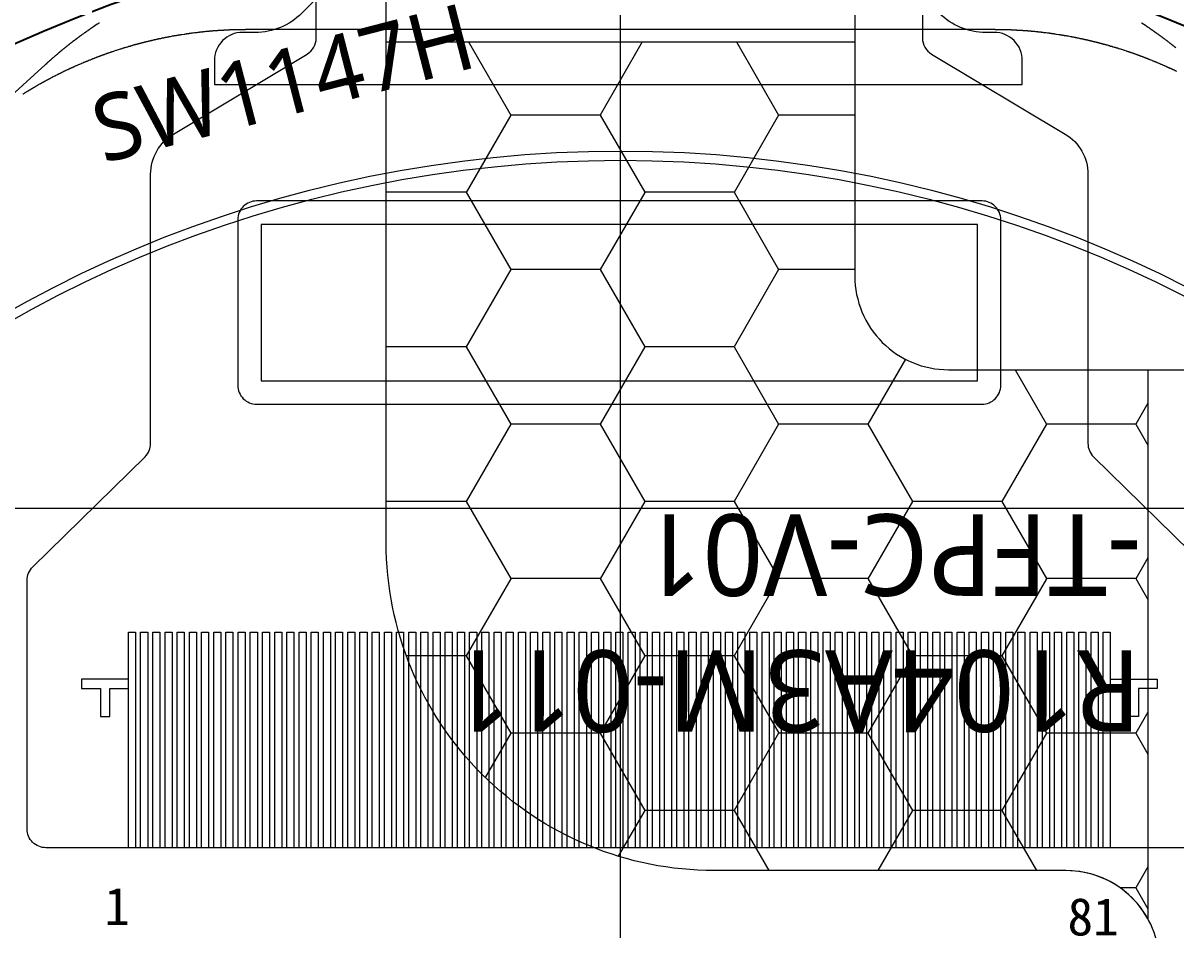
# Model space of a CAD drawing. Header units: millimetres. Extents: x 1403 to 2381, y 158 to 387.
# Drawn here: x 2318.28 to 2330.58, y 306.19 to 315.88 of the extents above; entities that cross this region are included whole.
import ezdxf
from ezdxf.lldxf.tags import DXFTag

# ---------------------------------------------------------------- set-up
doc = ezdxf.new("R2010")
doc.units = ezdxf.units.MM
doc.layers.get('0').update_dxf_attribs({"lineweight": 5})
doc.layers.get('Defpoints').update_dxf_attribs({"lineweight": 5})
for name, color, linetype, lineweight in [('COF', 2, 'Continuous', 5), ('DIM', 3, 'Continuous', 5), ('EMI', 5, 'Continuous', 5), ('Encap', 210, 'Continuous', 5), ('FPC', 50, 'Continuous', 5), ('ITO', 2, 'Continuous', 5), ('lens', 6, 'Continuous', 13), ('MFPC', 50, 'Continuous', 5)]:
    doc.layers.add(name, color=color, linetype=linetype, lineweight=lineweight)
doc.layers.add('COVER LENS', color=6, linetype='Continuous')
doc.styles.add('RD', font='ROMAND.shx', dxfattribs={"width": 0.8})
doc.styles.get("Standard").update_dxf_attribs({"font": 'txt', "bigfont": 'gbcbig.shx'})
doc.styles.add('汉字', font='SimSun.ttf')
tags = doc.linetypes.add('CENTER', pattern=[0.6, 0.375, -0.075, 0.075, -0.075]).pattern_tags.tags
tags[10:11] = [DXFTag(74, 4), DXFTag(75, 0), DXFTag(340, '0'), DXFTag(46, 1.0), DXFTag(50, 0.0), DXFTag(44, 0.0), DXFTag(45, 0.0)]
tags[8:9] = [DXFTag(74, 4), DXFTag(75, 0), DXFTag(340, '0'), DXFTag(46, 1.0), DXFTag(50, 0.0), DXFTag(44, 0.0), DXFTag(45, 0.0)]
tags[6:7] = [DXFTag(74, 4), DXFTag(75, 0), DXFTag(340, '0'), DXFTag(46, 1.0), DXFTag(50, 0.0), DXFTag(44, 0.0), DXFTag(45, 0.0)]
tags[4:5] = [DXFTag(74, 4), DXFTag(75, 0), DXFTag(340, '0'), DXFTag(46, 1.0), DXFTag(50, 0.0), DXFTag(44, 0.0), DXFTag(45, 0.0)]
doc.dimstyles.new('DIM', dxfattribs={"dimtxt": 1.5, "dimasz": 0.8, "dimexe": 0, "dimexo": 0.5, "dimgap": 0.11, "dimtad": 0, "dimzin": 1, "dimdsep": 46, "dimtxsty": 'RD', "dimcen": 0, "dimclrd": 256, "dimclre": 256, "dimclrt": 256, "dimadec": 0, "dimazin": 0, "dimtm": 1e-09, "dimtfac": 1, "dimtofl": 0, "dimtmove": 0, "dimatfit": 3, "dimfxl": 1, "dimlwe": -1, "dimarcsym": 0})

# ---------------------------------------------------------------- blocks, each defined once
blk = doc.blocks.new('R104A3M-001-PNL-V01-C')
at = {"layer": 'Encap', "color": 1, "linetype": 'CENTER', "lineweight": 5}
blk.add_line((264.948, 289.916), (264.948, 340.909), dxfattribs=at)
at = {"layer": 'Encap', "linetype": 'Continuous', "lineweight": 5}
blk.add_lwpolyline([(258.573, 329.294), (258.576, 329.296), (258.579, 329.298), (258.581, 329.299), (258.584, 329.301), (258.59, 329.304), (258.592, 329.306), (258.595, 329.308), (258.598, 329.31), (258.601, 329.311), (258.604, 329.313), (258.606, 329.315), (258.612, 329.318), (258.615, 329.32), (258.62, 329.323), (258.623, 329.325), (258.631, 329.33), (258.634, 329.332), (258.645, 329.338), (258.648, 329.34), (258.656, 329.345), (258.659, 329.347), (258.665, 329.35), (258.667, 329.352), (258.673, 329.355), (258.676, 329.357), (258.679, 329.358), (258.681, 329.36), (258.684, 329.362), (258.687, 329.363), (258.69, 329.365), (258.693, 329.367), (258.695, 329.368), (258.701, 329.372), (258.704, 329.373), (258.707, 329.375), (258.709, 329.376), (258.712, 329.378), (258.718, 329.381), (258.721, 329.383), (258.729, 329.388), (258.732, 329.389), (258.735, 329.391), (258.743, 329.396), (258.746, 329.398), (258.754, 329.402), (258.757, 329.404), (258.763, 329.407), (258.766, 329.409), (258.771, 329.412), (258.774, 329.413), (258.78, 329.417), (258.783, 329.418), (258.786, 329.42), (258.789, 329.421), (258.791, 329.423), (258.794, 329.425), (258.797, 329.426), (258.8, 329.428), (258.803, 329.429), (258.806, 329.431), (258.808, 329.432), (258.811, 329.434), (258.814, 329.435), (258.817, 329.437), (258.82, 329.439), (258.823, 329.44), (258.826, 329.442), (258.828, 329.443), (258.831, 329.445), (258.834, 329.446), (258.837, 329.448), (258.84, 329.449), (258.843, 329.451), (258.846, 329.452), (258.848, 329.454), (258.851, 329.456), (258.854, 329.457), (258.857, 329.459), (258.86, 329.46), (258.863, 329.462), (258.869, 329.465), (258.871, 329.466), (258.883, 329.472), (258.886, 329.474), (258.897, 329.48), (258.9, 329.481), (258.915, 329.489), (258.918, 329.49), (258.923, 329.493), (258.926, 329.495), (258.929, 329.496), (258.938, 329.501), (258.941, 329.502), (258.946, 329.505), (258.949, 329.506), (258.952, 329.508), (258.955, 329.509), (258.958, 329.511), (258.961, 329.512), (258.964, 329.514), (258.967, 329.515), (258.97, 329.517), (258.973, 329.518), (258.976, 329.519), (258.981, 329.522), (258.984, 329.524), (258.987, 329.525), (258.99, 329.527), (258.993, 329.528), (258.999, 329.531), (259.002, 329.532), (259.005, 329.534), (259.011, 329.537), (259.014, 329.538), (259.022, 329.542), (259.025, 329.544), (259.031, 329.546), (259.034, 329.548), (259.04, 329.551), (259.043, 329.552), (259.049, 329.555), (259.052, 329.556), (259.055, 329.558), (259.058, 329.559), (259.06, 329.56), (259.063, 329.562), (259.066, 329.563), (259.069, 329.564), (259.072, 329.566), (259.075, 329.567), (259.078, 329.569), (259.081, 329.57), (259.084, 329.571), (259.087, 329.573), (259.09, 329.574), (259.093, 329.575), (259.096, 329.577), (259.099, 329.578), (259.102, 329.579), (259.105, 329.581), (259.108, 329.582), (259.111, 329.583), (259.114, 329.585), (259.117, 329.586), (259.119, 329.587), (259.125, 329.59), (259.128, 329.591), (259.134, 329.594), (259.137, 329.595), (259.143, 329.598), (259.146, 329.599), (259.152, 329.602), (259.155, 329.603), (259.164, 329.607), (259.167, 329.609), (259.179, 329.614), (259.182, 329.615), (259.185, 329.616), (259.188, 329.618), (259.197, 329.621), (259.2, 329.623), (259.203, 329.624), (259.212, 329.628), (259.215, 329.629), (259.221, 329.632), (259.224, 329.633), (259.227, 329.634), (259.23, 329.635), (259.236, 329.638), (259.239, 329.639), (259.242, 329.64), (259.248, 329.643), (259.251, 329.644), (259.254, 329.645), (259.257, 329.647), (259.263, 329.649), (259.266, 329.65), (259.275, 329.654), (259.278, 329.655), (259.287, 329.659), (259.29, 329.66), (259.293, 329.661), (259.305, 329.666), (259.308, 329.667), (259.32, 329.672), (259.323, 329.673), (259.326, 329.674), (259.332, 329.677), (259.335, 329.678), (259.338, 329.679), (259.341, 329.68), (259.344, 329.682), (259.35, 329.684), (259.353, 329.685), (259.356, 329.686), (259.359, 329.687), (259.362, 329.689), (259.365, 329.69), (259.368, 329.691), (259.372, 329.692), (259.375, 329.693), (259.378, 329.694), (259.381, 329.696), (259.387, 329.698), (259.39, 329.699), (259.393, 329.7), (259.396, 329.701), (259.399, 329.702), (259.402, 329.703), (259.405, 329.705), (259.408, 329.706), (259.411, 329.707), (259.414, 329.708), (259.417, 329.709), (259.42, 329.71), (259.423, 329.711), (259.426, 329.712), (259.429, 329.714), (259.432, 329.715), (259.435, 329.716), (259.439, 329.717), (259.442, 329.718), (259.445, 329.719), (259.448, 329.72), (259.454, 329.722), (259.457, 329.724), (259.46, 329.725), (259.463, 329.726), (259.469, 329.728), (259.472, 329.729), (259.475, 329.73), (259.478, 329.731), (259.484, 329.733), (259.487, 329.734), (259.491, 329.735), (259.497, 329.738), (259.5, 329.739), (259.506, 329.741), (259.509, 329.742), (259.512, 329.743), (259.515, 329.744), (259.518, 329.745), (259.521, 329.746), (259.524, 329.747), (259.531, 329.749), (259.534, 329.75), (259.54, 329.752), (259.543, 329.753), (259.549, 329.755), (259.552, 329.756), (259.568, 329.761), (259.571, 329.762), (259.602, 329.772), (259.605, 329.773), (259.614, 329.776), (259.617, 329.777), (259.62, 329.778), (259.629, 329.781), (259.633, 329.782), (259.636, 329.783), (259.639, 329.784), (259.645, 329.786), (259.648, 329.787), (259.651, 329.788), (259.654, 329.789), (259.657, 329.79), (259.66, 329.791), (259.664, 329.792), (259.67, 329.794), (259.673, 329.795), (259.676, 329.795), (259.679, 329.796), (259.688, 329.799), (259.692, 329.8), (259.698, 329.802), (259.701, 329.803), (259.704, 329.804), (259.707, 329.805), (259.713, 329.807), (259.717, 329.807), (259.729, 329.811), (259.732, 329.812), (259.738, 329.814), (259.741, 329.815), (259.745, 329.815), (259.754, 329.818), (259.757, 329.819), (259.76, 329.82), (259.763, 329.821), (259.767, 329.822), (259.77, 329.822), (259.773, 329.823), (259.776, 329.824), (259.779, 329.825), (259.782, 329.826), (259.785, 329.827), (259.788, 329.828), (259.792, 329.828), (259.795, 329.829), (259.798, 329.83), (259.801, 329.831), (259.804, 329.832), (259.807, 329.833), (259.81, 329.834), (259.814, 329.834), (259.817, 329.835), (259.82, 329.836), (259.823, 329.837), (259.826, 329.838), (259.832, 329.839), (259.836, 329.84), (259.839, 329.841), (259.842, 329.842), (259.845, 329.843), (259.848, 329.843), (259.851, 329.844), (259.854, 329.845), (259.858, 329.846), (259.861, 329.847), (259.864, 329.847), (259.867, 329.848), (259.87, 329.849), (259.873, 329.85), (259.876, 329.851), (259.88, 329.851), (259.883, 329.852), (259.886, 329.853), (259.889, 329.854), (259.892, 329.855), (259.895, 329.855), (259.899, 329.856), (259.902, 329.857), (259.908, 329.858), (259.911, 329.859), (259.914, 329.86), (259.917, 329.861), (259.921, 329.861), (259.924, 329.862), (259.927, 329.863), (259.93, 329.864), (259.933, 329.864), (259.936, 329.865), (259.94, 329.866), (259.943, 329.867), (259.946, 329.867), (259.949, 329.868), (259.955, 329.87), (259.959, 329.87), (259.965, 329.872), (259.968, 329.873), (259.971, 329.873), (259.974, 329.874), (259.978, 329.875), (259.987, 329.877), (259.99, 329.878), (259.993, 329.878), (259.997, 329.879), (260, 329.88), (260.006, 329.881), (260.009, 329.882), (260.012, 329.882), (260.022, 329.885), (260.025, 329.885), (260.028, 329.886), (260.032, 329.887), (260.035, 329.887), (260.038, 329.888), (260.041, 329.889), (260.044, 329.889), (260.051, 329.891), (260.054, 329.891), (260.06, 329.893), (260.063, 329.893), (260.067, 329.894), (260.07, 329.895), (260.073, 329.895), (260.076, 329.896), (260.079, 329.897), (260.086, 329.898), (260.089, 329.898), (260.092, 329.899), (260.095, 329.9), (260.098, 329.9), (260.108, 329.902), (260.111, 329.903), (260.118, 329.904), (260.121, 329.905), (260.13, 329.906), (260.133, 329.907), (260.143, 329.909), (260.146, 329.909), (260.169, 329.914), (260.172, 329.914), (260.175, 329.915), (260.181, 329.916), (260.185, 329.916), (260.191, 329.918), (260.194, 329.918), (260.197, 329.919), (260.201, 329.919), (260.204, 329.92), (260.207, 329.92), (260.21, 329.921), (260.213, 329.921), (260.217, 329.922), (260.22, 329.923), (260.223, 329.923), (260.229, 329.924), (260.233, 329.925), (260.239, 329.926), (260.242, 329.926), (260.255, 329.928), (260.258, 329.929), (260.265, 329.93), (260.268, 329.93), (260.294, 329.934), (260.297, 329.935), (260.3, 329.935), (260.313, 329.937), (260.316, 329.938), (260.319, 329.938), (260.323, 329.939), (260.326, 329.939), (260.332, 329.94), (260.335, 329.941), (260.339, 329.941), (260.342, 329.941), (260.345, 329.942), (260.348, 329.942), (260.351, 329.943), (260.355, 329.943), (260.358, 329.944), (260.361, 329.944), (260.364, 329.945), (260.368, 329.945), (260.374, 329.946), (260.377, 329.946), (260.384, 329.947), (260.387, 329.948), (260.39, 329.948), (260.403, 329.95), (260.406, 329.95), (260.416, 329.951), (260.419, 329.952), (260.429, 329.953), (260.432, 329.953), (260.442, 329.954), (260.445, 329.955), (260.448, 329.955), (260.455, 329.956), (260.458, 329.956), (260.461, 329.957), (260.464, 329.957), (260.468, 329.957), (260.471, 329.958), (260.474, 329.958), (260.477, 329.958), (260.48, 329.959), (260.484, 329.959), (260.487, 329.96), (260.49, 329.96), (260.493, 329.96), (260.497, 329.961), (260.5, 329.961), (260.506, 329.962), (260.51, 329.962), (260.516, 329.963), (260.519, 329.963), (260.529, 329.964), (260.532, 329.964), (260.535, 329.965), (260.539, 329.965), (260.545, 329.965), (260.548, 329.966), (260.555, 329.966), (260.558, 329.967), (260.564, 329.967), (260.568, 329.968), (260.574, 329.968), (260.577, 329.968), (260.584, 329.969), (260.587, 329.969), (260.59, 329.97), (260.594, 329.97), (260.6, 329.97), (260.603, 329.971), (260.61, 329.971), (260.613, 329.971), (260.616, 329.972), (260.62, 329.972), (260.623, 329.972), (260.626, 329.972), (260.629, 329.973), (260.632, 329.973), (260.636, 329.973), (260.642, 329.974), (260.645, 329.974), (260.649, 329.974), (260.652, 329.974), (260.655, 329.975), (260.658, 329.975), (260.662, 329.975), (260.665, 329.975), (260.668, 329.975), (260.671, 329.976), (260.675, 329.976), (260.681, 329.976), (260.684, 329.976), (260.688, 329.977), (260.691, 329.977), (260.694, 329.977), (260.697, 329.977), (260.704, 329.978), (260.707, 329.978), (260.71, 329.978), (260.714, 329.978), (260.717, 329.978), (260.72, 329.979), (260.726, 329.979), (260.73, 329.979), (260.733, 329.979), (260.736, 329.979), (260.739, 329.98), (260.743, 329.98), (260.746, 329.98), (260.749, 329.98), (260.752, 329.98), (260.756, 329.98), (260.759, 329.981), (260.762, 329.981), (260.765, 329.981), (260.769, 329.981), (260.772, 329.981), (260.775, 329.981), (260.778, 329.981), (260.782, 329.982), (260.785, 329.982), (260.788, 329.982), (260.791, 329.982), (260.798, 329.982), (260.801, 329.982), (260.804, 329.982), (260.808, 329.983), (260.811, 329.983), (260.814, 329.983), (260.817, 329.983), (260.821, 329.983), (260.824, 329.983), (260.827, 329.983), (260.83, 329.983), (260.834, 329.983), (260.837, 329.984), (260.84, 329.984), (260.843, 329.984), (260.847, 329.984), (260.85, 329.984), (260.853, 329.984), (260.856, 329.984), (260.86, 329.984), (260.863, 329.984), (260.866, 329.984), (260.869, 329.984), (260.873, 329.984), (260.876, 329.985), (260.879, 329.985), (260.882, 329.985), (260.886, 329.985), (260.889, 329.985), (260.892, 329.985), (260.895, 329.985), (260.899, 329.985), (260.902, 329.985), (260.905, 329.985), (260.908, 329.985), (260.912, 329.985), (260.915, 329.985), (260.921, 329.985), (260.925, 329.985), (260.931, 329.985), (260.934, 329.985), (260.947, 329.985), (260.951, 329.986), (268.944, 329.986), (268.947, 329.985), (268.96, 329.985), (268.964, 329.985), (268.97, 329.985), (268.973, 329.985), (268.98, 329.985), (268.983, 329.985), (268.986, 329.985), (268.99, 329.985), (268.993, 329.985), (268.996, 329.985), (268.999, 329.985), (269.003, 329.985), (269.006, 329.985), (269.009, 329.985), (269.012, 329.985), (269.016, 329.985), (269.019, 329.985), (269.022, 329.984), (269.025, 329.984), (269.029, 329.984), (269.032, 329.984), (269.035, 329.984), (269.038, 329.984), (269.042, 329.984), (269.045, 329.984), (269.048, 329.984), (269.051, 329.984), (269.055, 329.984), (269.058, 329.984), (269.061, 329.983), (269.064, 329.983), (269.068, 329.983), (269.071, 329.983), (269.074, 329.983), (269.077, 329.983), (269.081, 329.983), (269.084, 329.983), (269.087, 329.983), (269.09, 329.982), (269.094, 329.982), (269.097, 329.982), (269.103, 329.982), (269.107, 329.982), (269.11, 329.982), (269.113, 329.982), (269.116, 329.981), (269.12, 329.981), (269.123, 329.981), (269.126, 329.981), (269.129, 329.981), (269.133, 329.981), (269.136, 329.981), (269.139, 329.98), (269.142, 329.98), (269.146, 329.98), (269.149, 329.98), (269.152, 329.98), (269.155, 329.98), (269.159, 329.979), (269.162, 329.979), (269.165, 329.979), (269.168, 329.979), (269.175, 329.979), (269.178, 329.978), (269.181, 329.978), (269.185, 329.978), (269.188, 329.978), (269.191, 329.978), (269.197, 329.977), (269.201, 329.977), (269.204, 329.977), (269.207, 329.977), (269.21, 329.976), (269.214, 329.976), (269.22, 329.976), (269.223, 329.976), (269.227, 329.975), (269.23, 329.975), (269.233, 329.975), (269.236, 329.975), (269.24, 329.975), (269.243, 329.974), (269.246, 329.974), (269.249, 329.974), (269.253, 329.974), (269.259, 329.973), (269.262, 329.973), (269.266, 329.973), (269.269, 329.972), (269.272, 329.972), (269.275, 329.972), (269.279, 329.972), (269.282, 329.971), (269.285, 329.971), (269.291, 329.971), (269.295, 329.97), (269.301, 329.97), (269.304, 329.97), (269.308, 329.969), (269.311, 329.969), (269.317, 329.968), (269.321, 329.968), (269.327, 329.968), (269.33, 329.967), (269.337, 329.967), (269.34, 329.966), (269.346, 329.966), (269.35, 329.965), (269.356, 329.965), (269.359, 329.965), (269.363, 329.964), (269.366, 329.964), (269.376, 329.963), (269.379, 329.963), (269.385, 329.962), (269.389, 329.962), (269.395, 329.961), (269.398, 329.961), (269.401, 329.96), (269.405, 329.96), (269.408, 329.96), (269.411, 329.959), (269.414, 329.959), (269.418, 329.958), (269.421, 329.958), (269.424, 329.958), (269.427, 329.957), (269.431, 329.957), (269.434, 329.957), (269.437, 329.956), (269.44, 329.956), (269.447, 329.955), (269.45, 329.955), (269.453, 329.954), (269.463, 329.953), (269.466, 329.953), (269.476, 329.952), (269.479, 329.951), (269.489, 329.95), (269.492, 329.95), (269.505, 329.948), (269.508, 329.948), (269.511, 329.947), (269.518, 329.946), (269.521, 329.946), (269.527, 329.945), (269.53, 329.945), (269.534, 329.944), (269.537, 329.944), (269.54, 329.943), (269.543, 329.943), (269.547, 329.942), (269.55, 329.942), (269.553, 329.941), (269.556, 329.941), (269.559, 329.941), (269.563, 329.94), (269.569, 329.939), (269.572, 329.939), (269.576, 329.938), (269.579, 329.938), (269.582, 329.937), (269.595, 329.935), (269.598, 329.935), (269.601, 329.934), (269.627, 329.93), (269.63, 329.93), (269.637, 329.929), (269.64, 329.928), (269.653, 329.926), (269.656, 329.926), (269.662, 329.925), (269.665, 329.924), (269.672, 329.923), (269.675, 329.923), (269.678, 329.922), (269.681, 329.921), (269.685, 329.921), (269.688, 329.92), (269.691, 329.92), (269.694, 329.919), (269.697, 329.919), (269.701, 329.918), (269.704, 329.918), (269.71, 329.916), (269.713, 329.916), (269.72, 329.915), (269.723, 329.914), (269.726, 329.914), (269.749, 329.909), (269.752, 329.909), (269.761, 329.907), (269.765, 329.906), (269.774, 329.905), (269.777, 329.904), (269.784, 329.903), (269.787, 329.902), (269.796, 329.9), (269.8, 329.9), (269.803, 329.899), (269.806, 329.898), (269.809, 329.898), (269.816, 329.897), (269.819, 329.896), (269.822, 329.895), (269.825, 329.895), (269.828, 329.894), (269.831, 329.893), (269.835, 329.893), (269.841, 329.891), (269.844, 329.891), (269.851, 329.889), (269.854, 329.889), (269.857, 329.888), (269.86, 329.887), (269.863, 329.887), (269.866, 329.886), (269.87, 329.885), (269.873, 329.885), (269.882, 329.882), (269.885, 329.882), (269.889, 329.881), (269.895, 329.88), (269.898, 329.879), (269.901, 329.878), (269.905, 329.878), (269.908, 329.877), (269.917, 329.875), (269.92, 329.874), (269.924, 329.873), (269.927, 329.873), (269.93, 329.872), (269.936, 329.87), (269.939, 329.87), (269.946, 329.868), (269.949, 329.867), (269.952, 329.867), (269.955, 329.866), (269.958, 329.865), (269.962, 329.864), (269.965, 329.864), (269.968, 329.863), (269.971, 329.862), (269.974, 329.861), (269.977, 329.861), (269.98, 329.86), (269.984, 329.859), (269.987, 329.858), (269.993, 329.857), (269.996, 329.856), (269.999, 329.855), (270.003, 329.855), (270.006, 329.854), (270.009, 329.853), (270.012, 329.852), (270.015, 329.851), (270.018, 329.851), (270.021, 329.85), (270.025, 329.849), (270.028, 329.848), (270.031, 329.847), (270.034, 329.847), (270.037, 329.846), (270.04, 329.845), (270.044, 329.844), (270.047, 329.843), (270.05, 329.843), (270.053, 329.842), (270.056, 329.841), (270.059, 329.84), (270.062, 329.839), (270.069, 329.838), (270.072, 329.837), (270.075, 329.836), (270.078, 329.835), (270.081, 329.834), (270.084, 329.834), (270.088, 329.833), (270.091, 329.832), (270.094, 329.831), (270.097, 329.83), (270.1, 329.829), (270.103, 329.828), (270.106, 329.828), (270.109, 329.827), (270.113, 329.826), (270.116, 329.825), (270.119, 329.824), (270.122, 329.823), (270.125, 329.822), (270.128, 329.822), (270.131, 329.821), (270.135, 329.82), (270.138, 329.819), (270.141, 329.818), (270.15, 329.815), (270.153, 329.815), (270.156, 329.814), (270.163, 329.812), (270.166, 329.811), (270.178, 329.807), (270.181, 329.807), (270.188, 329.805), (270.191, 329.804), (270.194, 329.803), (270.197, 329.802), (270.203, 329.8), (270.206, 329.799), (270.216, 329.796), (270.219, 329.795), (270.222, 329.795), (270.225, 329.794), (270.231, 329.792), (270.234, 329.791), (270.237, 329.79), (270.241, 329.789), (270.244, 329.788), (270.247, 329.787), (270.25, 329.786), (270.256, 329.784), (270.259, 329.783), (270.262, 329.782), (270.265, 329.781), (270.275, 329.778), (270.278, 329.777), (270.281, 329.776), (270.29, 329.773), (270.293, 329.772), (270.324, 329.762), (270.327, 329.761), (270.343, 329.756), (270.346, 329.755), (270.352, 329.753), (270.355, 329.752), (270.361, 329.75), (270.364, 329.749), (270.37, 329.747), (270.374, 329.746), (270.377, 329.745), (270.38, 329.744), (270.383, 329.743), (270.386, 329.742), (270.389, 329.741), (270.395, 329.739), (270.398, 329.738), (270.404, 329.735), (270.407, 329.734), (270.41, 329.733), (270.417, 329.731), (270.42, 329.73), (270.423, 329.729), (270.426, 329.728), (270.432, 329.726), (270.435, 329.725), (270.438, 329.724), (270.441, 329.722), (270.447, 329.72), (270.45, 329.719), (270.453, 329.718), (270.456, 329.717), (270.459, 329.716), (270.462, 329.715), (270.465, 329.714), (270.468, 329.712), (270.472, 329.711), (270.475, 329.71), (270.478, 329.709), (270.481, 329.708), (270.484, 329.707), (270.487, 329.706), (270.49, 329.705), (270.493, 329.703), (270.496, 329.702), (270.499, 329.701), (270.502, 329.7), (270.505, 329.699), (270.508, 329.698), (270.514, 329.696), (270.517, 329.694), (270.52, 329.693), (270.523, 329.692), (270.526, 329.691), (270.529, 329.69), (270.532, 329.689), (270.535, 329.687), (270.538, 329.686), (270.542, 329.685), (270.545, 329.684), (270.551, 329.682), (270.554, 329.68), (270.557, 329.679), (270.56, 329.678), (270.563, 329.677), (270.569, 329.674), (270.572, 329.673), (270.575, 329.672), (270.587, 329.667), (270.59, 329.666), (270.602, 329.661), (270.605, 329.66), (270.608, 329.659), (270.617, 329.655), (270.62, 329.654), (270.629, 329.65), (270.632, 329.649), (270.638, 329.647), (270.641, 329.645), (270.644, 329.644), (270.647, 329.643), (270.653, 329.64), (270.656, 329.639), (270.659, 329.638), (270.665, 329.635), (270.668, 329.634), (270.671, 329.633), (270.674, 329.632), (270.68, 329.629), (270.683, 329.628), (270.692, 329.624), (270.695, 329.623), (270.698, 329.621), (270.707, 329.618), (270.71, 329.616), (270.713, 329.615), (270.716, 329.614), (270.728, 329.609), (270.731, 329.607), (270.74, 329.603), (270.743, 329.602), (270.749, 329.599), (270.752, 329.598), (270.758, 329.595), (270.76, 329.594), (270.766, 329.591), (270.769, 329.59), (270.775, 329.587), (270.778, 329.586), (270.781, 329.585), (270.784, 329.583), (270.787, 329.582), (270.79, 329.581), (270.793, 329.579), (270.796, 329.578), (270.799, 329.577), (270.802, 329.575), (270.805, 329.574), (270.808, 329.573), (270.811, 329.571), (270.814, 329.57), (270.817, 329.569), (270.82, 329.567), (270.823, 329.566), (270.826, 329.564), (270.828, 329.563), (270.831, 329.562), (270.834, 329.56), (270.837, 329.559), (270.84, 329.558), (270.843, 329.556), (270.846, 329.555), (270.852, 329.552), (270.855, 329.551), (270.861, 329.548), (270.864, 329.546), (270.87, 329.544), (270.873, 329.542), (270.881, 329.538)], dxfattribs=at)
at = {"layer": 'Encap', "linetype": 'CENTER', "lineweight": 5}
blk.add_circle((264.948, 315.412), 13.175, dxfattribs=at)
at = {"layer": 'ITO', "linetype": 'Continuous', "lineweight": 5}
for points in [[(270.875, 329.786), (270.872, 329.788), (270.87, 329.79), (270.867, 329.792), (270.865, 329.794), (270.862, 329.797), (270.86, 329.799), (270.857, 329.801), (270.855, 329.803), (270.852, 329.805), (270.847, 329.809), (270.844, 329.811), (270.842, 329.813), (270.839, 329.815), (270.837, 329.817), (270.834, 329.819), (270.832, 329.821), (270.829, 329.823), (270.827, 329.825), (270.824, 329.827), (270.822, 329.829), (270.816, 329.833), (270.814, 329.835), (270.811, 329.837), (270.809, 329.839), (270.806, 329.841), (270.801, 329.845), (270.798, 329.847), (270.793, 329.851), (270.791, 329.853), (270.788, 329.855), (270.78, 329.861), (270.778, 329.863), (270.773, 329.867), (270.77, 329.868), (270.765, 329.872), (270.762, 329.874), (270.76, 329.876), (270.757, 329.878), (270.752, 329.882), (270.749, 329.884), (270.747, 329.886), (270.742, 329.89), (270.739, 329.892), (270.736, 329.894), (270.734, 329.896), (270.728, 329.9), (270.726, 329.902), (270.721, 329.905), (270.718, 329.907), (270.713, 329.911), (270.71, 329.913), (270.702, 329.919), (270.7, 329.921), (270.697, 329.923), (270.694, 329.925), (270.692, 329.927), (270.689, 329.929), (270.684, 329.932), (270.681, 329.934), (270.676, 329.938), (270.673, 329.94), (270.671, 329.942), (270.668, 329.944), (270.665, 329.946), (270.663, 329.947), (270.66, 329.949), (270.658, 329.951), (270.655, 329.953), (270.652, 329.955), (270.65, 329.957), (270.647, 329.959), (270.644, 329.961), (270.642, 329.963), (270.639, 329.964), (270.636, 329.966), (270.631, 329.97), (270.628, 329.972), (270.626, 329.974), (270.623, 329.976), (270.62, 329.977), (270.618, 329.979), (270.615, 329.981), (270.612, 329.983), (270.61, 329.985), (270.607, 329.987), (270.604, 329.989), (270.602, 329.99), (270.599, 329.992), (270.596, 329.994), (270.594, 329.996), (270.591, 329.998), (270.588, 330), (270.583, 330.003), (270.58, 330.005), (270.572, 330.011), (270.569, 330.012), (270.556, 330.021), (270.553, 330.023), (270.529, 330.04), (270.526, 330.041), (270.521, 330.045), (270.518, 330.047), (270.513, 330.05), (270.51, 330.052), (270.507, 330.054)], [(259.388, 330.054), (259.385, 330.052), (259.382, 330.05), (259.377, 330.047), (259.374, 330.045), (259.369, 330.041), (259.366, 330.04), (259.342, 330.023), (259.339, 330.021), (259.325, 330.012), (259.323, 330.011), (259.315, 330.005), (259.312, 330.003), (259.307, 330), (259.304, 329.998), (259.301, 329.996), (259.299, 329.994), (259.296, 329.992), (259.293, 329.99), (259.291, 329.989), (259.288, 329.987), (259.285, 329.985), (259.283, 329.983), (259.28, 329.981), (259.277, 329.979), (259.275, 329.977), (259.272, 329.976), (259.269, 329.974), (259.267, 329.972), (259.264, 329.97), (259.259, 329.966), (259.256, 329.964), (259.253, 329.963), (259.251, 329.961), (259.248, 329.959), (259.245, 329.957), (259.243, 329.955), (259.24, 329.953), (259.237, 329.951), (259.235, 329.949), (259.232, 329.947), (259.229, 329.946), (259.227, 329.944), (259.224, 329.942), (259.222, 329.94), (259.219, 329.938), (259.214, 329.934), (259.211, 329.932), (259.206, 329.929), (259.203, 329.927), (259.2, 329.925), (259.198, 329.923), (259.195, 329.921), (259.193, 329.919), (259.185, 329.913), (259.182, 329.911), (259.177, 329.907), (259.174, 329.905), (259.169, 329.902), (259.166, 329.9), (259.161, 329.896), (259.159, 329.894), (259.156, 329.892), (259.153, 329.89), (259.148, 329.886), (259.146, 329.884), (259.143, 329.882), (259.138, 329.878), (259.135, 329.876), (259.133, 329.874), (259.13, 329.872), (259.125, 329.868), (259.122, 329.867), (259.117, 329.863), (259.115, 329.861), (259.107, 329.855), (259.104, 329.853), (259.102, 329.851), (259.096, 329.847), (259.094, 329.845), (259.089, 329.841), (259.086, 329.839), (259.084, 329.837), (259.081, 329.835), (259.079, 329.833), (259.073, 329.829), (259.071, 329.827), (259.068, 329.825), (259.066, 329.823), (259.063, 329.821), (259.061, 329.819), (259.058, 329.817), (259.056, 329.815), (259.053, 329.813), (259.05, 329.811), (259.048, 329.809), (259.043, 329.805), (259.04, 329.803), (259.038, 329.801), (259.035, 329.799), (259.033, 329.797), (259.03, 329.794), (259.028, 329.792), (259.025, 329.79), (259.023, 329.788), (259.02, 329.786), (259.017, 329.784), (259.012, 329.78), (259.01, 329.778), (259.007, 329.776), (259.005, 329.774), (259.002, 329.772), (258.997, 329.768), (258.995, 329.766), (258.992, 329.764), (258.99, 329.762), (258.985, 329.758), (258.982, 329.756), (258.975, 329.749), (258.972, 329.747), (258.965, 329.741), (258.962, 329.739), (258.952, 329.731), (258.95, 329.728), (258.937, 329.718), (258.935, 329.716), (258.927, 329.71), (258.925, 329.707), (258.92, 329.703), (258.918, 329.701), (258.915, 329.699), (258.913, 329.697), (258.91, 329.695), (258.908, 329.693), (258.905, 329.691), (258.903, 329.688), (258.9, 329.686), (258.898, 329.684), (258.895, 329.682), (258.893, 329.68), (258.891, 329.678), (258.888, 329.676), (258.886, 329.673), (258.883, 329.671), (258.881, 329.669), (258.878, 329.667), (258.876, 329.665), (258.873, 329.663), (258.871, 329.661), (258.869, 329.658), (258.866, 329.656), (258.861, 329.652), (258.859, 329.65), (258.856, 329.648), (258.854, 329.646), (258.852, 329.643), (258.849, 329.641), (258.847, 329.639), (258.842, 329.635), (258.839, 329.633), (258.832, 329.626), (258.83, 329.624), (258.82, 329.615), (258.818, 329.613), (258.815, 329.611), (258.815, 329.611), (255.094, 326.218)]]:
    blk.add_lwpolyline(points, dxfattribs=at)
blk = doc.blocks.new('R104A3M-011-MFPC-V01-A')
at = {"color": 1, "linetype": 'CENTER', "lineweight": 5}
blk.add_lwpolyline([(1665.706, 304.715), (1665.706, 308.435)], dxfattribs=at)
at = {"layer": 'FPC', "color": 7, "lineweight": 5}
for points in [[(1660.478, 307.68), (1660.553, 307.68), (1660.553, 305.38), (1660.478, 305.38)], [(1660.608, 307.68), (1660.683, 307.68), (1660.683, 305.38), (1660.608, 305.38)], [(1660.738, 307.68), (1660.813, 307.68), (1660.813, 305.38), (1660.738, 305.38)], [(1660.868, 307.68), (1660.943, 307.68), (1660.943, 305.38), (1660.868, 305.38)], [(1660.998, 307.68), (1661.073, 307.68), (1661.073, 305.38), (1660.998, 305.38)], [(1661.128, 307.68), (1661.203, 307.68), (1661.203, 305.38), (1661.128, 305.38)], [(1661.258, 307.68), (1661.333, 307.68), (1661.333, 305.38), (1661.258, 305.38)], [(1661.388, 307.68), (1661.463, 307.68), (1661.463, 305.38), (1661.388, 305.38)], [(1661.518, 307.68), (1661.593, 307.68), (1661.593, 305.38), (1661.518, 305.38)], [(1661.648, 307.68), (1661.723, 307.68), (1661.723, 305.38), (1661.648, 305.38)], [(1661.778, 307.68), (1661.853, 307.68), (1661.853, 305.38), (1661.778, 305.38)], [(1661.908, 307.68), (1661.983, 307.68), (1661.983, 305.38), (1661.908, 305.38)], [(1662.038, 307.68), (1662.113, 307.68), (1662.113, 305.38), (1662.038, 305.38)], [(1662.168, 307.68), (1662.243, 307.68), (1662.243, 305.38), (1662.168, 305.38)], [(1662.298, 307.68), (1662.373, 307.68), (1662.373, 305.38), (1662.298, 305.38)], [(1662.428, 307.68), (1662.503, 307.68), (1662.503, 305.38), (1662.428, 305.38)], [(1662.558, 307.68), (1662.633, 307.68), (1662.633, 305.38), (1662.558, 305.38)], [(1662.688, 307.68), (1662.763, 307.68), (1662.763, 305.38), (1662.688, 305.38)], [(1662.818, 307.68), (1662.893, 307.68), (1662.893, 305.38), (1662.818, 305.38)], [(1662.948, 307.68), (1663.023, 307.68), (1663.023, 305.38), (1662.948, 305.38)], [(1663.078, 307.68), (1663.153, 307.68), (1663.153, 305.38), (1663.078, 305.38)], [(1663.208, 307.68), (1663.283, 307.68), (1663.283, 305.38), (1663.208, 305.38)], [(1663.338, 307.68), (1663.413, 307.68), (1663.413, 305.38), (1663.338, 305.38)], [(1663.468, 307.68), (1663.543, 307.68), (1663.543, 305.38), (1663.468, 305.38)], [(1663.598, 307.68), (1663.673, 307.68), (1663.673, 305.38), (1663.598, 305.38)], [(1663.728, 307.68), (1663.803, 307.68), (1663.803, 305.38), (1663.728, 305.38)], [(1663.858, 307.68), (1663.933, 307.68), (1663.933, 305.38), (1663.858, 305.38)], [(1663.988, 307.68), (1664.063, 307.68), (1664.063, 305.38), (1663.988, 305.38)], [(1664.118, 307.68), (1664.193, 307.68), (1664.193, 305.38), (1664.118, 305.38)], [(1664.248, 307.68), (1664.323, 307.68), (1664.323, 305.38), (1664.248, 305.38)], [(1664.378, 307.68), (1664.453, 307.68), (1664.453, 305.38), (1664.378, 305.38)], [(1664.508, 307.68), (1664.583, 307.68), (1664.583, 305.38), (1664.508, 305.38)], [(1664.638, 307.68), (1664.713, 307.68), (1664.713, 305.38), (1664.638, 305.38)], [(1664.768, 307.68), (1664.843, 307.68), (1664.843, 305.38), (1664.768, 305.38)], [(1664.898, 307.68), (1664.973, 307.68), (1664.973, 305.38), (1664.898, 305.38)], [(1665.028, 307.68), (1665.103, 307.68), (1665.103, 305.38), (1665.028, 305.38)], [(1665.158, 307.68), (1665.233, 307.68), (1665.233, 305.38), (1665.158, 305.38)], [(1665.288, 307.68), (1665.363, 307.68), (1665.363, 305.38), (1665.288, 305.38)], [(1665.418, 307.68), (1665.493, 307.68), (1665.493, 305.38), (1665.418, 305.38)], [(1665.548, 307.68), (1665.623, 307.68), (1665.623, 305.38), (1665.548, 305.38)], [(1665.678, 307.68), (1665.753, 307.68), (1665.753, 305.38), (1665.678, 305.38)], [(1665.808, 307.68), (1665.883, 307.68), (1665.883, 305.38), (1665.808, 305.38)], [(1665.938, 307.68), (1666.013, 307.68), (1666.013, 305.38), (1665.938, 305.38)], [(1666.068, 307.68), (1666.143, 307.68), (1666.143, 305.38), (1666.068, 305.38)], [(1666.198, 307.68), (1666.273, 307.68), (1666.273, 305.38), (1666.198, 305.38)], [(1666.328, 307.68), (1666.403, 307.68), (1666.403, 305.38), (1666.328, 305.38)], [(1666.458, 307.68), (1666.533, 307.68), (1666.533, 305.38), (1666.458, 305.38)], [(1666.588, 307.68), (1666.663, 307.68), (1666.663, 305.38), (1666.588, 305.38)], [(1666.718, 307.68), (1666.793, 307.68), (1666.793, 305.38), (1666.718, 305.38)], [(1666.848, 307.68), (1666.923, 307.68), (1666.923, 305.38), (1666.848, 305.38)], [(1666.978, 307.68), (1667.053, 307.68), (1667.053, 305.38), (1666.978, 305.38)], [(1667.108, 307.68), (1667.183, 307.68), (1667.183, 305.38), (1667.108, 305.38)], [(1667.238, 307.68), (1667.313, 307.68), (1667.313, 305.38), (1667.238, 305.38)], [(1667.368, 307.68), (1667.443, 307.68), (1667.443, 305.38), (1667.368, 305.38)], [(1667.498, 307.68), (1667.573, 307.68), (1667.573, 305.38), (1667.498, 305.38)], [(1667.628, 307.68), (1667.703, 307.68), (1667.703, 305.38), (1667.628, 305.38)], [(1667.758, 307.68), (1667.833, 307.68), (1667.833, 305.38), (1667.758, 305.38)], [(1667.888, 307.68), (1667.963, 307.68), (1667.963, 305.38), (1667.888, 305.38)], [(1668.018, 307.68), (1668.093, 307.68), (1668.093, 305.38), (1668.018, 305.38)], [(1668.148, 307.68), (1668.223, 307.68), (1668.223, 305.38), (1668.148, 305.38)], [(1668.278, 307.68), (1668.353, 307.68), (1668.353, 305.38), (1668.278, 305.38)], [(1668.408, 307.68), (1668.483, 307.68), (1668.483, 305.38), (1668.408, 305.38)], [(1668.538, 307.68), (1668.613, 307.68), (1668.613, 305.38), (1668.538, 305.38)], [(1668.668, 307.68), (1668.743, 307.68), (1668.743, 305.38), (1668.668, 305.38)], [(1668.798, 307.68), (1668.873, 307.68), (1668.873, 305.38), (1668.798, 305.38)], [(1668.928, 307.68), (1669.003, 307.68), (1669.003, 305.38), (1668.928, 305.38)], [(1669.058, 307.68), (1669.133, 307.68), (1669.133, 305.38), (1669.058, 305.38)], [(1669.188, 307.68), (1669.263, 307.68), (1669.263, 305.38), (1669.188, 305.38)], [(1669.318, 307.68), (1669.393, 307.68), (1669.393, 305.38), (1669.318, 305.38)], [(1669.448, 307.68), (1669.523, 307.68), (1669.523, 305.38), (1669.448, 305.38)], [(1669.578, 307.68), (1669.653, 307.68), (1669.653, 305.38), (1669.578, 305.38)], [(1669.708, 307.68), (1669.783, 307.68), (1669.783, 305.38), (1669.708, 305.38)], [(1669.838, 307.68), (1669.913, 307.68), (1669.913, 305.38), (1669.838, 305.38)], [(1669.968, 307.68), (1670.043, 307.68), (1670.043, 305.38), (1669.968, 305.38)], [(1670.098, 307.68), (1670.173, 307.68), (1670.173, 305.38), (1670.098, 305.38)], [(1670.228, 307.68), (1670.303, 307.68), (1670.303, 305.38), (1670.228, 305.38)], [(1670.358, 307.68), (1670.433, 307.68), (1670.433, 305.38), (1670.358, 305.38)], [(1670.488, 307.68), (1670.563, 307.68), (1670.563, 305.38), (1670.488, 305.38)], [(1670.618, 307.68), (1670.693, 307.68), (1670.693, 305.38), (1670.618, 305.38)], [(1670.748, 307.68), (1670.823, 307.68), (1670.823, 305.38), (1670.748, 305.38)], [(1670.878, 307.68), (1670.953, 307.68), (1670.953, 305.38), (1670.878, 305.38)]]:
    blk.add_lwpolyline(points, close=True, dxfattribs=at)
for points in [[(1660.478, 305.88), (1659.978, 305.88), (1659.978, 305.98), (1660.178, 305.98), (1660.178, 306.28), (1660.278, 306.28), (1660.278, 305.98), (1660.478, 305.98)], [(1670.953, 305.88), (1671.453, 305.88), (1671.453, 305.98), (1671.253, 305.98), (1671.253, 306.28), (1671.153, 306.28), (1671.153, 305.98), (1670.953, 305.98)]]:
    blk.add_lwpolyline(points, dxfattribs=at)
at = {"layer": 'MFPC', "color": 1, "lineweight": 5}
blk.add_lwpolyline([(1665.057, 338.251), (1669.703, 328.788, -0.114585), (1669.805, 328.347), (1669.805, 318.61, -0.414214), (1668.805, 317.61), (1654.951, 317.61, 0.414214), (1653.951, 316.61), (1653.951, 310.924, 0.414214), (1655.951, 308.924), (1657.397, 308.924, -0.414214), (1658.397, 307.924), (1658.397, 305.06, 0.414214), (1659.397, 304.06), (1673.036, 304.06, -0.414214), (1673.536, 303.56), (1673.536, 302.113, 0.613728), (1674.331, 301.709, 0.39243), (1678.123, 321.235, 0.259267), (1677.784, 321.424), (1675.005, 321.424, -0.414214), (1674.005, 322.424), (1674.005, 329.322, 0.114585), (1673.903, 329.763), (1669.057, 339.633, -0.114585)], format="xyb", dxfattribs=at)
at = {"color": 252, "lineweight": 5, "insert": (1660.146, 306.443), "char_height": 0.8709, "width": 15.16612, "attachment_point": 1, "style": '汉字'}
blk.add_mtext('{\\fMicrosoft YaHei|b0|i0|c134|p34;\\C255;R104A3M-011\\P-TFPC-V01}', dxfattribs=at)
at = {"layer": 'FPC', "color": 255, "lineweight": 5, "style": '汉字'}
for s, height, p in [('81', 0.4009, (1660.934, 308.617)), ('1', 0.401, (1671.211, 308.506))]:
    blk.add_text(s, height=height, rotation=180, dxfattribs=at).set_placement(p)
blk = doc.blocks.new('*D50')
at = {"layer": 'Defpoints', "color": 0, "lineweight": 5, "transparency": 16777216}
for p in [(2326.807, 317.51), (2326.807, 316.71), (2340.616, 316.71)]:
    blk.add_point(p, dxfattribs=at)
at = {"layer": 'DIM', "lineweight": -2, "transparency": 16777216}
for p, q in [((2340.616, 318.31), (2340.616, 319.11)), ((2340.616, 315.91), (2340.616, 315.11))]:
    blk.add_line(p, q, dxfattribs=at)
at = {"layer": 'DIM', "transparency": 16777216}
for p, q in [((2327.307, 317.51), (2340.616, 317.51)), ((2327.307, 316.71), (2340.616, 316.71))]:
    blk.add_line(p, q, dxfattribs=at)
at = {"layer": 'DIM', "lineweight": 5, "transparency": 16777216}
for points in [[(2340.482, 318.31), (2340.749, 318.31), (2340.616, 317.51)], [(2340.482, 315.91), (2340.749, 315.91), (2340.616, 316.71)]]:
    blk.add_solid(points, dxfattribs=at)
at = {"layer": 'DIM', "lineweight": 5, "transparency": 16777216, "insert": (2340.616, 310.714), "char_height": 1.5, "attachment_point": 5, "rotation": 90, "style": 'RD'}
blk.add_mtext('0.80 MAX', dxfattribs=at)
blk = doc.blocks.new('R104A3M-011-SW1147H-CVL-V01-C')
at = {"layer": 'COVER LENS'}
blk.add_circle((2028.592, 314.398), 15.8, dxfattribs=at)
at = {"layer": 'lens', "color": 1, "lineweight": 5}
blk.add_circle((2028.592, 314.398), 13.274, dxfattribs=at)
at = {"color": 7, "insert": (2022.896, 328.224), "char_height": 0.70607, "width": 1.31276, "attachment_point": 1, "rotation": 14.4774}
blk.add_mtext('{\\fMicrosoft YaHei|b0|i0|c134|p34;SW1147H}', dxfattribs=at)

msp = doc.modelspace()

# ---------------------------------------------------------------- hatches: boundary and pattern name
at = {"layer": 'EMI', "lineweight": 5}
h = msp.add_hatch(dxfattribs=at)
h.set_pattern_fill('HONEY', color=5, scale=0.3, angle=180)
h.set_pattern_definition([(180, (3990.3543, 615.1526), (-1.42875, -0.824889), [0.9525, -1.905]), (300, (3990.3543, 615.1526), (1.42874983, -0.8248893), [0.9525, -1.905]), (240, (3990.3543, 615.1526), (-1.7e-07, -1.6497783), [-1.905, 0.9525])])
edge = h.paths.add_edge_path()
edge.add_line((2322.151, 315.6742), (2327.151, 315.6742))
edge.add_line((2327.151, 315.6742), (2327.151, 313.1748))
edge.add_arc((2328.151, 313.1748), 1, 180, 270)
edge.add_line((2328.151, 312.1748), (2330.2775, 312.1748))
edge.add_line((2330.2775, 312.1748), (2330.2775, 306.3136))
edge.add_arc((2329.403, 305.8285), 1, 389.01606, 450)
edge.add_line((2329.403, 306.8285), (2325.651, 306.8285))
edge.add_arc((2325.651, 310.3285), 3.5, 180, 270, ccw=False)
edge.add_line((2322.151, 310.3285), (2322.151, 315.6742))

# ---------------------------------------------------------------- linework, layer by layer
at = {"layer": 'COF', "color": 4}
msp.add_lwpolyline([(2327.8716, 317.3096), (2327.8716, 315.717, 0.2636303), (2327.9688, 315.5454), (2329.3949, 314.6912, -0.2636303), (2329.6379, 314.2622), (2329.6379, 311.3888, 0.2013657), (2329.6978, 311.246), (2330.8961, 310.0702, -0.2013657), (2330.956, 309.9274), (2330.956, 307.2724, -0.4142136), (2330.756, 307.0724), (2318.5199, 307.0724, -0.4142136), (2318.3199, 307.2724), (2318.3199, 309.9274, -0.2013657), (2318.3798, 310.0702), (2319.578, 311.246, 0.2013657), (2319.6379, 311.3888), (2319.6379, 314.2622, -0.2636303), (2319.881, 314.6912), (2321.307, 315.5454, 0.2636303), (2321.4042, 315.717), (2321.4042, 317.3096)], format="xyb", dxfattribs=at)
at = {"layer": 'COF', "color": 6}
msp.add_lwpolyline([(2328.7079, 312.0074), (2328.7079, 313.7774, 0.4142136), (2328.5079, 313.9774), (2320.7679, 313.9774, 0.4142136), (2320.5679, 313.7774), (2320.5679, 312.0074, 0.4142136), (2320.7679, 311.8074), (2328.5079, 311.8074, 0.4142136)], format="xyb", close=True, dxfattribs=at)
at = {"layer": 'COF', "color": 1}
msp.add_lwpolyline([(2328.4579, 312.0574), (2328.4579, 313.7274), (2320.8179, 313.7274), (2320.8179, 312.0574)], close=True, dxfattribs=at)
at = {"layer": 'EMI', "color": 5, "lineweight": 5}
msp.add_lwpolyline([(2322.151, 315.6742), (2327.151, 315.6742), (2327.151, 313.1748, 0.4142136), (2328.151, 312.1748), (2330.2775, 312.1748), (2330.2775, 306.3136, 0.272556), (2329.403, 306.8285), (2325.651, 306.8285, -0.4142136), (2322.151, 310.3285)], format="xyb", close=True, dxfattribs=at)
at = {"layer": 'FPC', "lineweight": 5}
for points in [[(2322.151, 317.5096), (2322.151, 317.2967, -0.1989124), (2321.8581, 316.5896), (2321.2498, 315.9813, -0.1989124), (2320.7548, 315.7763), (2320.6179, 315.7763, 0.4142136), (2320.3179, 315.4763), (2320.3179, 315.219), (2328.9379, 315.219), (2328.9379, 315.4763, 0.4142136), (2328.6379, 315.7763), (2328.5471, 315.7763, -0.1989124), (2328.0521, 315.9813), (2327.4439, 316.5896, -0.1989124), (2327.151, 317.2967), (2327.151, 317.5096)], [(2327.151, 317.5096), (2327.151, 313.1748, 0.4142136), (2328.151, 312.1748), (2333.8648, 312.1748, -0.1827858), (2334.1957, 312.0497, -0.0662766), (2336.6924, 309.1758, -0.1467697), (2336.8575, 308.6253), (2336.8575, 307.3285, -0.4142136), (2336.3575, 306.8285), (2335.8575, 306.8285, 0.4142136), (2334.8575, 305.8285), (2334.8575, 297.9424, -0.4142136), (2334.5575, 297.6424), (2331.903, 297.6424, -0.4142136), (2330.403, 299.1424), (2330.403, 305.8285, 0.4142136), (2329.403, 306.8285), (2325.651, 306.8285, -0.4142136), (2322.151, 310.3285), (2322.151, 317.5096)]]:
    msp.add_lwpolyline(points, format="xyb", dxfattribs=at)
at = {"layer": 'MFPC', "color": 1, "lineweight": 5}
msp.add_lwpolyline([(2325.2971, 276.502), (2320.6518, 285.9647, -0.1145847), (2320.5494, 286.4054), (2320.5494, 296.1424, -0.4142136), (2321.5494, 297.1424), (2335.403, 297.1424, 0.4142136), (2336.403, 298.1424), (2336.403, 303.8285, 0.4142136), (2334.403, 305.8285), (2332.9575, 305.8285, -0.4142136), (2331.9575, 306.8285), (2331.9575, 309.6924, 0.4142136), (2330.9575, 310.6924), (2317.3188, 310.6924, -0.4142136), (2316.8188, 311.1924), (2316.8188, 312.6399, 0.6137278), (2316.0238, 313.0436, 0.3924302), (2312.2309, 293.5174, 0.2592668), (2312.5706, 293.3285), (2315.3494, 293.3285, -0.4142136), (2316.3494, 292.3285), (2316.3494, 285.4301, 0.1145847), (2316.4518, 284.9894), (2321.2971, 275.1193, -0.1145847)], format="xyb", dxfattribs=at)

# ---------------------------------------------------------------- block references
at = {"layer": 'DIM', "lineweight": 5}
msp.add_blockref('R104A3M-011-SW1147H-CVL-V01-C', (296.0587, -13.1619), dxfattribs=at)
at = {"layer": 'DIM', "lineweight": 5, "rotation": 180}
msp.add_blockref('R104A3M-011-MFPC-V01-A', (3990.3543, 614.7526), dxfattribs=at)
at = {"layer": 'ITO', "lineweight": 5}
msp.add_blockref('R104A3M-001-PNL-V01-C', (2059.7019, -14.1759), dxfattribs=at)

# ---------------------------------------------------------------- dimensions: what is measured, and where the dimension line sits
at = {"layer": 'DIM', "lineweight": 5}
dim = msp.add_linear_dim(base=(2340.6158, 316.7096), p1=(2326.8072, 317.5096), p2=(2326.8072, 316.7096), angle=90, text='<> MAX', dimstyle='DIM', override={"dimfxl": 0.25}, dxfattribs=at)
dim.commit()
dim.dimension.update_dxf_attribs({"geometry": '*D50', "text_midpoint": (2340.6158, 310.7139)})

doc.saveas('drawing.dxf')
